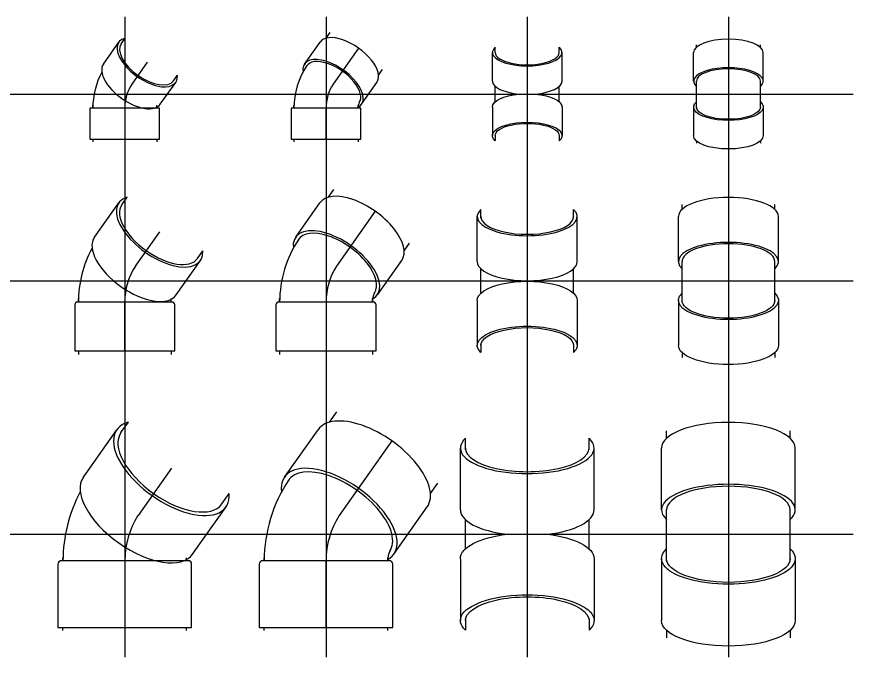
# Model space of a CAD drawing. Header units: inches. Extents: x 71 to 14885, y 6 to 9627.
# Drawn here: x 2423 to 3912, y 7313 to 8453 of the extents above; entities that cross this region are included whole.
import ezdxf

# ---------------------------------------------------------------- set-up
doc = ezdxf.new("R2010")
doc.units = ezdxf.units.IN
doc.header["$MEASUREMENT"] = 0
doc.layers.add('PVC', color=3, linetype='Continuous')

# ---------------------------------------------------------------- blocks, each defined once
blk = doc.blocks.new('PVC8')
for p, q in [((-119, 110), (-124, 110)), ((5, 110), (0, 110)), ((-119, -110), (-124, -110)), ((5, -110), (0, -110))]:
    blk.add_line(p, q)
at = {"flags": 128}
blk.add_lwpolyline([(-113, -119), (0, -119), (0, 119), (-113, 119, 0.414214), (-119, 113), (-119, -113, 0.414214)], format="xyb", close=True, dxfattribs=at)
blk = doc.blocks.new('P458E')
for p, q in [((-6.8, 180.9), (6.3, 199.4)), ((-73.7, 101.9), (-14.2, 186.1)), ((172.8, 53.9), (185.9, 72.4)), ((120.7, -35.5), (180.2, 48.7))]:
    blk.add_line(p, q)
at = {"color": 8}
for p, q in [((83, 117.4), (23.5, 33.2)), ((0, -47), (0, -166))]:
    blk.add_line(p, q, dxfattribs=at)
blk.add_arc((148.3, -47), 258.3, 151.7073, 180)
blk.add_arc((148.7, -47), 148.7, 147.3501, 180, dxfattribs=at)
for centre, start_param, end_param in [((83, 117.4), 2.750177, 6.674601), ((23.5, 33.2), 3.141593, 6.283185)]:
    blk.add_ellipse(centre, major_axis=(97.2, -68.7), ratio=0.5, start_param=start_param, end_param=end_param)
blk.add_ellipse((83, 117.4), major_axis=(89.8, -63.5), ratio=0.5, start_param=3.141593, end_param=6.283185, dxfattribs=at)
at = {"rotation": 270}
blk.add_blockref('PVC8', (0, -166), dxfattribs=at)
blk = doc.blocks.new('P458F')
for p, q in [((6.3, 199.4), (19.4, 218)), ((-73.7, 101.9), (-14.2, 186.1)), ((185.9, 72.4), (199, 90.9)), ((120.7, -35.5), (180.2, 48.7))]:
    blk.add_line(p, q)
at = {"color": 8}
for p, q in [((117.4, 166), (23.5, 33.2)), ((0, -166), (0, -47))]:
    blk.add_line(p, q, dxfattribs=at)
for centre, radius, start in [((148.3, -47), 258.3, 146.1905), ((153.9, -47), 43.9, 157.581)]:
    blk.add_arc(centre, radius, start, 180)
blk.add_arc((148.7, -47), 148.7, 147.3501, 180, dxfattribs=at)
for centre, start_param, end_param in [((83, 117.4), 0, 3.141593), ((23.5, 33.2), -0.233957, 3.571465)]:
    blk.add_ellipse(centre, major_axis=(97.2, -68.7), ratio=0.5, start_param=start_param, end_param=end_param)
blk.add_ellipse((23.5, 33.2), major_axis=(89.8, -63.5), ratio=0.5, start_param=0, end_param=3.170017, dxfattribs=at)
at = {"rotation": 270}
blk.add_blockref('PVC8', (0, -166), dxfattribs=at)
blk = doc.blocks.new('P458G')
for p, q in [((-110, 150), (-110, 170.7)), ((110, 150), (110, 170.7)), ((-119, 43.4), (-119, 153.4)), ((119, 43.4), (119, 153.4)), ((-119, -43.4), (-119, -153.4)), ((119, -43.4), (119, -153.4)), ((-110, -150), (-110, -170.7)), ((110, -150), (110, -170.7))]:
    blk.add_line(p, q)
at = {"color": 8}
for p, q in [((-110, -26), (-110, 26)), ((110, -26), (110, 26))]:
    blk.add_line(p, q, dxfattribs=at)
blk.add_ellipse((0, 153.4), major_axis=(-119, 0), ratio=0.382683, start_param=-0.391416, end_param=3.533009)
for centre, major_axis, start_param, end_param in [((0, 153.4), (-110, 0), -0.000001, 3.141593), ((0, 43.4), (-119, 0), 0, 1.264686), ((0, 43.4), (-119, 0), 1.876907, 3.141593)]:
    blk.add_ellipse(centre, major_axis=major_axis, ratio=0.382683, start_param=start_param, end_param=end_param, dxfattribs=at)
at = {"color": 8, "extrusion": (0, 0, -1)}
for centre, major_axis, start_param, end_param in [((0, -43.4), (-119, 0), 0, 1.264686), ((0, -43.4), (-119, 0), 1.876907, 3.141593), ((0, -153.4), (-110, 0), -0.000001, 3.141593)]:
    blk.add_ellipse(centre, major_axis=major_axis, ratio=0.382683, start_param=start_param, end_param=end_param, dxfattribs=at)
at = {"extrusion": (0, 0, -1)}
blk.add_ellipse((0, -153.4), major_axis=(-119, 0), ratio=0.382683, start_param=-0.391416, end_param=3.533009, dxfattribs=at)
blk = doc.blocks.new('P458H')
for p, q in [((-110, 170.7), (-110, 184.3)), ((110, 170.7), (110, 184.3)), ((-119, 43.4), (-119, 153.4)), ((119, 43.4), (119, 153.4)), ((-119, -43.4), (-119, -153.4)), ((119, -43.4), (119, -153.4)), ((-110, -170.7), (-110, -184.3)), ((110, -170.7), (110, -184.3))]:
    blk.add_line(p, q)
at = {"color": 8}
for p, q in [((-110, -47), (-110, 43.4)), ((110, -47), (110, 43.4))]:
    blk.add_line(p, q, dxfattribs=at)
for centre, start_param, end_param in [((0, 153.4), 3.141593, 6.283185), ((0, 43.4), 2.750177, 6.674601)]:
    blk.add_ellipse(centre, major_axis=(-119, 0), ratio=0.382683, start_param=start_param, end_param=end_param)
blk.add_ellipse((0, 43.4), major_axis=(-110, 0), ratio=0.382683, start_param=3.141593, end_param=6.283185, dxfattribs=at)
at = {"extrusion": (0, 0, -1)}
for centre, start_param, end_param in [((0, -43.4), 2.750177, 6.674601), ((0, -153.4), 3.141593, 6.283185)]:
    blk.add_ellipse(centre, major_axis=(-119, 0), ratio=0.382683, start_param=start_param, end_param=end_param, dxfattribs=at)
at = {"color": 8, "extrusion": (0, 0, -1)}
blk.add_ellipse((0, -43.4), major_axis=(-110, 0), ratio=0.382683, start_param=3.141593, end_param=6.283185, dxfattribs=at)
blk = doc.blocks.new('PVC6')
for p, q in [((-86.5, 82.5), (-93, 82.5)), ((0, 82.5), (6.5, 82.5)), ((-86.5, -82.5), (-93, -82.5)), ((0, -82.5), (6.5, -82.5))]:
    blk.add_line(p, q)
blk.add_lwpolyline([(0, -89), (0, 89), (-81.5, 89, 0.414214), (-86.5, 84), (-86.5, -84, 0.414214), (-81.5, -89)], format="xyb", close=True)
blk = doc.blocks.new('P456E')
for p, q in [((-5.4, 135.3), (4.3, 148.9)), ((-53.9, 77.9), (-10.7, 139.1)), ((129.4, 40), (139, 53.7)), ((91.4, -24.9), (134.7, 36.3))]:
    blk.add_line(p, q)
at = {"color": 8}
for p, q in [((62, 87.7), (18.7, 26.5)), ((0, -124), (0, -37.5))]:
    blk.add_line(p, q, dxfattribs=at)
blk.add_arc((118.4, -37.5), 200.9, 151.4444, 180)
blk.add_arc((118.7, -37.5), 118.7, 147.3501, 180, dxfattribs=at)
for centre, start_param, end_param in [((62, 87.7), 2.75704, 6.667738), ((18.7, 26.5), 3.141593, 6.283185)]:
    blk.add_ellipse(centre, major_axis=(72.7, -51.4), ratio=0.5, start_param=start_param, end_param=end_param)
blk.add_ellipse((62, 87.7), major_axis=(67.4, -47.6), ratio=0.500297, start_param=3.141593, end_param=6.283185, dxfattribs=at)
at = {"rotation": 270}
blk.add_blockref('PVC6', (0, -124), dxfattribs=at)
blk = doc.blocks.new('P456F')
for p, q in [((4.3, 148.9), (13.9, 162.6)), ((-53.9, 77.9), (-10.7, 139.1)), ((139, 53.7), (148.6, 67.3)), ((91.4, -24.9), (134.7, 36.3))]:
    blk.add_line(p, q)
at = {"color": 8}
for p, q in [((87.7, 124), (18.7, 26.5)), ((0, -37.5), (0, -124))]:
    blk.add_line(p, q, dxfattribs=at)
for centre, radius, start in [((118.4, -37.5), 200.9, 146.2303), ((121.5, -37.5), 39, 155.1435)]:
    blk.add_arc(centre, radius, start, 180)
blk.add_arc((118.7, -37.5), 118.7, 147.3501, 180, dxfattribs=at)
for centre, start_param, end_param in [((62, 87.7), 0, 3.141593), ((18.7, 26.5), -0.248715, 3.563569)]:
    blk.add_ellipse(centre, major_axis=(72.7, -51.4), ratio=0.5, start_param=start_param, end_param=end_param)
blk.add_ellipse((18.7, 26.5), major_axis=(67.4, -47.6), ratio=0.500297, start_param=0, end_param=3.170693, dxfattribs=at)
at = {"rotation": 270}
blk.add_blockref('PVC6', (0, -124), dxfattribs=at)
blk = doc.blocks.new('P456G')
for p, q in [((-82.5, 111.9), (-82.5, 127.3)), ((82.5, 111.9), (82.5, 127.3)), ((-89, 34.6), (-89, 114.6)), ((89, 34.6), (89, 114.6)), ((-89, -34.6), (-89, -114.6)), ((89, -34.6), (89, -114.6)), ((-82.5, -111.9), (-82.5, -127.3)), ((82.5, -111.9), (82.5, -127.3))]:
    blk.add_line(p, q)
at = {"color": 8}
for p, q in [((-82.5, -21.9), (-82.5, 21.9)), ((82.5, -21.9), (82.5, 21.9))]:
    blk.add_line(p, q, dxfattribs=at)
blk.add_ellipse((0, 114.6), major_axis=(-89, 0), ratio=0.382683, start_param=-0.384553, end_param=3.526145)
for centre, major_axis in [((0, 114.6), (-82.5, 0)), ((0, 34.6), (-89, 0))]:
    blk.add_ellipse(centre, major_axis=major_axis, ratio=0.382683, start_param=0, end_param=3.141593, dxfattribs=at)
at = {"color": 8, "extrusion": (0, 0, -1)}
for centre, major_axis in [((0, -34.6), (-89, 0)), ((0, -114.6), (-82.5, 0))]:
    blk.add_ellipse(centre, major_axis=major_axis, ratio=0.382683, start_param=0, end_param=3.141593, dxfattribs=at)
at = {"extrusion": (0, 0, -1)}
blk.add_ellipse((0, -114.6), major_axis=(-89, 0), ratio=0.382683, start_param=-0.384553, end_param=3.526145, dxfattribs=at)
blk = doc.blocks.new('P456H')
for p, q in [((-82.5, 127.3), (-82.5, 136.1)), ((82.5, 127.3), (82.5, 136.1)), ((-89, 34.6), (-89, 114.6)), ((89, 34.6), (89, 114.6)), ((-89, -34.6), (-89, -114.6)), ((89, -34.6), (89, -114.6)), ((-82.5, -127.3), (-82.5, -136.1)), ((82.5, -127.3), (82.5, -136.1))]:
    blk.add_line(p, q)
at = {"color": 8}
for p, q in [((-82.5, -37.5), (-82.5, 34.6)), ((82.5, -37.5), (82.5, 34.6))]:
    blk.add_line(p, q, dxfattribs=at)
for centre, start_param, end_param in [((0, 114.6), 3.141593, 6.283185), ((0, 34.6), 2.75704, 6.667738)]:
    blk.add_ellipse(centre, major_axis=(-89, 0), ratio=0.382683, start_param=start_param, end_param=end_param)
blk.add_ellipse((0, 34.6), major_axis=(-82.5, 0), ratio=0.382683, start_param=3.141593, end_param=6.283185, dxfattribs=at)
at = {"extrusion": (0, 0, -1)}
for centre, start_param, end_param in [((0, -34.6), 2.75704, 6.667738), ((0, -114.6), 3.141593, 6.283185)]:
    blk.add_ellipse(centre, major_axis=(-89, 0), ratio=0.382683, start_param=start_param, end_param=end_param, dxfattribs=at)
at = {"color": 8, "extrusion": (0, 0, -1)}
blk.add_ellipse((0, -34.6), major_axis=(-82.5, 0), ratio=0.382683, start_param=3.141593, end_param=6.283185, dxfattribs=at)
blk = doc.blocks.new('P454H')
for p, q in [((-57, 83.2), (-57, 87.5)), ((57, 83.2), (57, 87.5)), ((-62, 23.1), (-62, 73.9)), ((62, 23.1), (62, 73.9)), ((-62, -23.1), (-62, -73.9)), ((62, -23.1), (62, -73.9)), ((-57, -83.2), (-57, -87.5)), ((57, -83.2), (57, -87.5))]:
    blk.add_line(p, q)
at = {"color": 8}
for p, q in [((-57, -25), (-57, 23.1)), ((57, -25), (57, 23.1))]:
    blk.add_line(p, q, dxfattribs=at)
for centre, start_param, end_param in [((0, 73.9), 3.141593, 6.283185), ((0, 23.1), 2.737234, 6.687544)]:
    blk.add_ellipse(centre, major_axis=(-62, 0), ratio=0.382683, start_param=start_param, end_param=end_param)
blk.add_ellipse((0, 23.1), major_axis=(-57, 0), ratio=0.382683, start_param=3.141593, end_param=6.283185, dxfattribs=at)
at = {"extrusion": (0, 0, -1)}
for centre, start_param, end_param in [((0, -23.1), 2.737234, 6.687544), ((0, -73.9), 3.141593, 6.283185)]:
    blk.add_ellipse(centre, major_axis=(-62, 0), ratio=0.382683, start_param=start_param, end_param=end_param, dxfattribs=at)
at = {"color": 8, "extrusion": (0, 0, -1)}
blk.add_ellipse((0, -23.1), major_axis=(-57, 0), ratio=0.382683, start_param=3.141593, end_param=6.283185, dxfattribs=at)
blk = doc.blocks.new('P454G')
for p, q in [((-57, 73.9), (-57, 83.2)), ((57, 73.9), (57, 83.2)), ((-62, 23.1), (-62, 73.9)), ((62, 23.1), (62, 73.9)), ((-62, -23.1), (-62, -73.9)), ((62, -23.1), (62, -73.9)), ((-57, -73.9), (-57, -83.2)), ((57, -73.9), (57, -83.2))]:
    blk.add_line(p, q)
at = {"color": 8}
for p, q in [((-57, -13.8), (-57, 13.8)), ((57, -13.8), (57, 13.8))]:
    blk.add_line(p, q, dxfattribs=at)
blk.add_ellipse((0, 73.9), major_axis=(-62, 0), ratio=0.382683, start_param=-0.404359, end_param=3.545951)
for centre, major_axis, start_param, end_param in [((0, 73.9), (-57, 0), 0, 3.141593), ((0, 23.1), (-62, 0), 0, 1.33995), ((0, 23.1), (-62, 0), 1.801642, 3.141593)]:
    blk.add_ellipse(centre, major_axis=major_axis, ratio=0.382683, start_param=start_param, end_param=end_param, dxfattribs=at)
at = {"color": 8, "extrusion": (0, 0, -1)}
for centre, major_axis, start_param, end_param in [((0, -23.1), (-62, 0), 0, 1.33995), ((0, -23.1), (-62, 0), 1.801642, 3.141593), ((0, -73.9), (-57, 0), 0, 3.141593)]:
    blk.add_ellipse(centre, major_axis=major_axis, ratio=0.382683, start_param=start_param, end_param=end_param, dxfattribs=at)
at = {"extrusion": (0, 0, -1)}
blk.add_ellipse((0, -73.9), major_axis=(-62, 0), ratio=0.382683, start_param=-0.404359, end_param=3.545951, dxfattribs=at)
blk = doc.blocks.new('PVC4')
for p, q in [((-55, 57), (-60, 57)), ((0, 57), (5, 57)), ((-55, -57), (-60, -57)), ((0, -57), (5, -57))]:
    blk.add_line(p, q)
blk.add_lwpolyline([(0, -62), (0, 62), (-55, 62), (-55, -62)], close=True)
blk = doc.blocks.new('P454F')
for p, q in [((0.5, 99.4), (7.5, 109.4)), ((-38.1, 53.5), (-10.6, 92.4)), ((93.6, 33.6), (100.6, 43.6)), ((63.1, -18.1), (90.6, 20.8))]:
    blk.add_line(p, q)
at = {"color": 8}
for p, q in [((57.9, 81.9), (12.5, 17.7)), ((0, -80), (0, -25))]:
    blk.add_line(p, q, dxfattribs=at)
for centre, radius, start in [((78.9, -25), 135.9, 146.2073), ((81.4, -25), 24.4, 156.4054)]:
    blk.add_arc(centre, radius, start, 180)
blk.add_arc((79.1, -25), 79.1, 147.3501, 180, dxfattribs=at)
for centre, start_param, end_param in [((40, 56.6), 0, 3.141593), ((12.5, 17.7), -0.252064, 3.585027)]:
    blk.add_ellipse(centre, major_axis=(50.6, -35.8), ratio=0.5, start_param=start_param, end_param=end_param)
blk.add_ellipse((12.5, 17.7), major_axis=(46.5, -32.9), ratio=0.5, start_param=0, end_param=3.170295, dxfattribs=at)
at = {"rotation": 270}
blk.add_blockref('PVC4', (0, -80), dxfattribs=at)
blk = doc.blocks.new('P454E')
for p, q in [((-38.1, 53.5), (-10.6, 92.4)), ((-6.5, 89.5), (0.5, 99.4)), ((86.5, 23.7), (93.6, 33.6)), ((63.1, -18.1), (90.6, 20.8))]:
    blk.add_line(p, q)
at = {"color": 8}
for p, q in [((40, 56.6), (12.5, 17.7)), ((0, -25), (0, -80))]:
    blk.add_line(p, q, dxfattribs=at)
blk.add_arc((78.9, -25), 135.9, 151.8327, 180)
blk.add_arc((79.1, -25), 79.1, 147.3501, 180, dxfattribs=at)
for centre, start_param, end_param in [((40, 56.6), 2.737234, 6.687544), ((12.5, 17.7), 3.141593, 6.283185)]:
    blk.add_ellipse(centre, major_axis=(50.6, -35.8), ratio=0.5, start_param=start_param, end_param=end_param)
blk.add_ellipse((40, 56.6), major_axis=(46.5, -32.9), ratio=0.5, start_param=3.141593, end_param=6.283185, dxfattribs=at)
at = {"rotation": 270}
blk.add_blockref('PVC4', (0, -80), dxfattribs=at)

msp = doc.modelspace()

# ---------------------------------------------------------------- linework, layer by layer
at = {"color": 8}
for p, q in [((2615.7, 8452.9), (2615.7, 7313.4)), ((2973.8, 8452.9), (2973.8, 7313.4)), ((3331.9, 8452.9), (3331.9, 7313.4)), ((3690, 8452.9), (3690, 7313.4)), ((388.8, 8315.3), (3912.2, 8315.3)), ((388.8, 7982.8), (3912.2, 7982.8)), ((388.8, 7532.2), (3912.2, 7532.2))]:
    msp.add_line(p, q, dxfattribs=at)

# ---------------------------------------------------------------- block references
at = {"layer": 'PVC'}
for name, p in [('P454E', (2615.7, 8315.3)), ('P454F', (2973.8, 8315.3)), ('P454H', (3690, 8315.3)), ('P454G', (3331.9, 8315.3)), ('P456F', (2973.8, 7982.8)), ('P456E', (2615.7, 7982.8)), ('P456H', (3690, 7982.8)), ('P456G', (3331.9, 7982.8)), ('P458F', (2973.8, 7532.2)), ('P458E', (2615.7, 7532.2)), ('P458H', (3690, 7532.2)), ('P458G', (3331.9, 7532.2))]:
    msp.add_blockref(name, p, dxfattribs=at)

doc.saveas('drawing.dxf')
